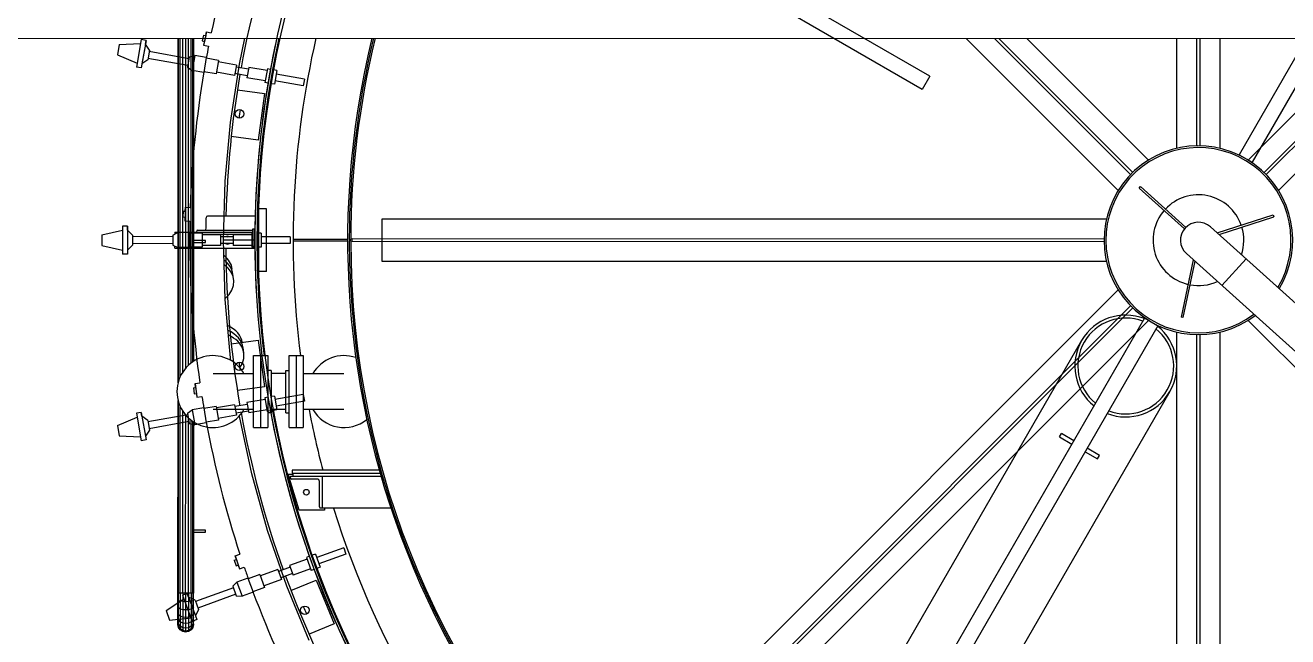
# Model space of a CAD drawing. Header units: metres. Extents: x 0 to 63075, y 0 to 44550.
# Drawn here: x 56310 to 56913, y 38830 to 39122 of the extents above; entities that cross this region are included whole.
import ezdxf

# ---------------------------------------------------------------- set-up
doc = ezdxf.new("R2010")
doc.units = ezdxf.units.M
doc.header["$LTSCALE"] = 75
for name, color, linetype in [('GSB', 7, 'Continuous'), ('ML6', 1, 'Continuous'), ('SL1', 8, 'Continuous')]:
    doc.layers.add(name, color=color, linetype=linetype)

# ---------------------------------------------------------------- blocks, each defined once
blk = doc.blocks.new('A$C6bae614f')
at = {"layer": 'SL1'}
for p, q in [((394344.4, 37255.4), (392999.2, 34925.5)), ((394386.3, 37231.3), (393041, 34901.4)), ((392016.1, 35174.6), (390292.4, 36169.8)), ((391992, 35132.8), (390268.3, 36128)), ((387913.7, 35295.5), (407404.5, 35294.8)), ((389508.6, 35291.6), (389493.2, 35204)), ((389524.2, 35288.8), (389508.6, 35291.6)), ((389524.2, 35288.8), (389508.8, 35201.3)), ((389522.1, 35276.4), (389524.2, 35288.8)), ((389625.7, 34200.4), (389625.7, 35295.4)), ((389627.5, 34206.9), (389627.6, 35295.4)), ((389632.8, 34220.5), (389632.8, 35295.4)), ((389640.7, 34234.8), (389640.8, 35295.4)), ((389650.1, 34247.2), (389650.1, 35295.4)), ((389659.4, 34256.8), (389659.4, 35295.4)), ((389667.3, 34263.4), (389667.3, 35295.4)), ((389672.6, 34267.2), (389672.6, 35295.4)), ((389674.5, 35295.4), (389674.5, 34268.4)), ((389706.9, 35305.6), (389702.9, 35287.1)), ((389702.9, 35287.1), (389709.7, 35285.6)), ((389706.9, 35305.6), (389713.7, 35304.2)), ((389716.3, 35316.3), (389707.1, 35273.5)), ((389709.7, 35285.6), (389707.1, 35273.5)), ((389713.7, 35304.2), (389709.7, 35285.6)), ((389713.7, 35304.2), (389716.3, 35316.3)), ((389716.3, 35316.3), (389731.4, 35313)), ((389820.9, 35213.3), (389838.5, 35295.4)), ((392615.2, 34811.9), (392131.8, 35295.3)), ((392654.6, 34862.4), (392221.6, 35295.3)), ((392235.1, 35295.3), (392661.3, 34869.1)), ((392324.9, 35295.3), (392711.8, 34908.5)), ((392801.8, 34945.8), (392801.8, 35295.3)), ((392865.3, 34953.6), (392865.3, 35295.3)), ((392874.8, 35295.3), (392874.8, 34953.6)), ((392938.3, 35295.3), (392938.3, 34945.8)), ((393028.4, 34908.5), (393415.2, 35295.3)), ((393078.8, 34869.1), (393505, 35295.3)), ((393518.5, 35295.3), (393085.5, 34862.4)), ((393608.3, 35295.3), (393124.9, 34812)), ((389438.9, 35275.8), (389433.1, 35242.7)), ((389438.9, 35275.8), (389506.5, 35279.4)), ((389522.1, 35276.4), (389511, 35213.8)), ((389534.9, 35257.6), (389522.1, 35276.4)), ((389534.9, 35257.6), (389529.5, 35227)), ((389660.3, 35230.6), (389534.2, 35253.7)), ((389707.1, 35273.5), (389722.7, 35270.1)), ((389433.1, 35242.7), (389495.3, 35216.2)), ((389511, 35213.8), (389508.8, 35201.3)), ((389529.5, 35227), (389511, 35213.8)), ((389656.6, 35209.5), (389530.2, 35230.9)), ((389661.2, 35236.1), (389655.6, 35204)), ((389661.2, 35236.1), (389678.9, 35240.7)), ((389678.9, 35240.7), (389670.6, 35193.6)), ((389715.6, 35234.2), (389678.9, 35240.7)), ((389715.6, 35234.2), (389707.3, 35187.2)), ((389754.7, 35225.4), (389715.3, 35232.4)), ((389754.7, 35225.4), (389747, 35182.1)), ((389811.5, 35210), (389753.7, 35220.2)), ((389792.7, 35028.3), (389820.9, 35213.3)), ((389811.5, 35210), (389805.7, 35177.1)), ((389508.8, 35201.3), (389493.2, 35204)), ((389655.6, 35204), (389670.6, 35193.6)), ((389707.3, 35187.2), (389670.6, 35193.6)), ((389747, 35182.1), (389707.6, 35189)), ((389805.7, 35177.1), (389747.9, 35187.3)), ((389845.8, 35176.2), (389806.7, 35183.1)), ((389849.5, 35197.1), (389810.4, 35204.1)), ((389850.5, 35203.1), (389844.7, 35170.2)), ((389902.9, 35160), (389844.7, 35170.2)), ((389908.7, 35192.9), (389850.5, 35203.1)), ((389909.7, 35198.3), (389902, 35154.5)), ((389919.6, 35196.6), (389909.7, 35198.3)), ((389939.7, 35193), (389929, 35194.9)), ((389939.7, 35193), (389932, 35149.2)), ((390027.6, 35165.7), (389937.7, 35181.6)), ((390027.6, 35165.7), (390023.9, 35144.8)), ((392016.1, 35174.6), (391992, 35132.8)), ((389814.4, 35131.7), (389900.6, 35120.3)), ((389911.9, 35152.8), (389902, 35154.5)), ((389932, 35149.2), (389921.2, 35151.1)), ((390023.9, 35144.8), (389934, 35160.6)), ((389900.6, 35120.3), (389881, 34971.6)), ((389775.7, 34841.8), (389792.7, 35028.3)), ((389881, 34971.6), (389794.8, 34983)), ((392999.2, 34925.5), (393041, 34901.4)), ((389770.1, 34654.7), (389775.7, 34841.8)), ((392681.5, 34819.1), (392685.8, 34823.8)), ((392825.5, 34689.5), (392681.5, 34819.1)), ((392829.7, 34694.2), (392685.8, 34823.8)), ((389641.7, 34746.4), (389641, 34727.5)), ((389641, 34727.5), (389648, 34727.2)), ((389641.7, 34746.4), (389648.7, 34746.2)), ((389649.2, 34758.5), (389647.5, 34714.9)), ((389648, 34727.2), (389647.5, 34714.9)), ((389648.7, 34746.2), (389648, 34727.2)), ((389648.7, 34746.2), (389649.2, 34758.5)), ((389649.2, 34758.5), (389664.6, 34758)), ((389715.7, 34691.5), (389715.7, 34724.9)), ((389871, 34729.9), (389719.2, 34729.9)), ((389906.7, 34753.7), (389881.3, 34753.7)), ((389881.3, 34753.7), (389881.3, 34553.7)), ((389906.7, 34553.7), (389906.7, 34753.7)), ((392930.1, 34676.5), (393107.7, 34734.2)), ((392935.6, 34671.6), (393109.6, 34728.1)), ((393107.7, 34734.2), (393109.6, 34728.1)), ((389383, 34670.6), (389448.9, 34685.8)), ((389448.9, 34698.2), (389448.9, 34609.3)), ((389464.8, 34698.2), (389448.9, 34698.2)), ((389464.8, 34698.2), (389464.7, 34609.3)), ((389464.8, 34685.5), (389464.8, 34698.2)), ((389464.8, 34685.5), (389464.8, 34622)), ((389480.7, 34669.3), (389464.8, 34685.5)), ((389647.5, 34714.9), (389663.5, 34714.2)), ((389687.8, 34685.5), (389863.9, 34685.5)), ((389863.9, 34689.9), (389870.3, 34689.9)), ((390274.8, 34585.5), (390274.8, 34722)), ((390274.8, 34722), (392577.9, 34721.9)), ((392829.7, 34694.2), (392825.5, 34689.5)), ((392908.3, 34696.1), (395112.9, 32711)), ((389383, 34670.6), (389383, 34636.9)), ((389480.7, 34669.3), (389480.7, 34638.2)), ((389608.8, 34664.4), (389480.7, 34665.3)), ((389608.8, 34643.1), (389480.7, 34642.2)), ((389608.8, 34670.1), (389625.5, 34677.6)), ((389608.8, 34670.1), (389608.8, 34637.4)), ((389615.1, 34679.1), (389615.1, 34677.8)), ((389615.1, 34679.1), (389863.8, 34679.1)), ((389615.1, 34677.8), (389615.1, 34672.9)), ((389625.5, 34677.6), (389625.5, 34629.9)), ((389662.7, 34677.6), (389625.5, 34677.6)), ((389662.7, 34677.6), (389662.7, 34629.9)), ((389702.7, 34675.8), (389662.7, 34675.8)), ((389713.6, 34653), (389674.5, 34653)), ((389674.5, 34646.7), (389713.6, 34646.7)), ((389684.2, 34680.5), (389684.2, 34679.1)), ((389702.7, 34675.8), (389702.7, 34631.7)), ((389702.7, 34672.8), (389860.1, 34672.8)), ((389761.3, 34670.4), (389702.7, 34670.4)), ((389713.6, 34646.7), (389713.6, 34653)), ((389761.3, 34670.4), (389761.3, 34637)), ((389801, 34664.3), (389761.3, 34664.4)), ((389801, 34643.1), (389761.3, 34643.1)), ((389770.1, 34652.7), (389770.1, 34654.7)), ((389870.1, 34653.7), (389770.1, 34653.7)), ((389775.7, 34465.6), (389770.1, 34652.7)), ((389780, 34642.2), (389779.2, 34643.1)), ((389783, 34643), (389780, 34642.2)), ((389783, 34664.4), (389783.5, 34664.5)), ((389783.5, 34643.1), (389783, 34643)), ((389783.5, 34664.5), (389786.4, 34665.3)), ((389786.4, 34665.3), (389787.3, 34664.4)), ((389801, 34670.4), (389801, 34637)), ((389860.1, 34670.4), (389801, 34670.4)), ((389860.1, 34676), (389860.1, 34631.5)), ((389863.8, 34676), (389860.1, 34676)), ((389890.6, 34676), (389879.7, 34676)), ((389890.6, 34676), (389890.6, 34631.5)), ((389981.9, 34664.4), (389890.6, 34664.4)), ((389981.9, 34643.1), (389890.6, 34643.1)), ((389981.9, 34664.4), (389981.9, 34643.1)), ((389991.6, 34656.9), (390165.1, 34656.9)), ((390165.1, 34650.5), (389991.6, 34650.6)), ((390170.1, 34656.1), (390174.8, 34656.1)), ((390174.8, 34651.3), (390170.1, 34651.3)), ((390179.6, 34658.5), (392570.1, 34658.4)), ((390179.6, 34649), (390179.6, 34658.5)), ((392570.1, 34648.9), (390179.6, 34649)), ((389383, 34636.9), (389448.9, 34621.7)), ((389464.7, 34609.3), (389448.9, 34609.3)), ((389464.8, 34622), (389464.7, 34609.3)), ((389480.7, 34638.2), (389464.8, 34622)), ((389608.8, 34637.4), (389625.5, 34629.9)), ((389615.1, 34628.3), (389615.1, 34634.6)), ((389615.1, 34628.3), (389870.2, 34628.3)), ((389662.7, 34629.9), (389625.5, 34629.9)), ((389702.7, 34631.7), (389662.7, 34631.7)), ((389761.3, 34637), (389702.7, 34637)), ((389860.1, 34637), (389801, 34637)), ((389870.2, 34631.5), (389860.1, 34631.5)), ((389870.1, 34633.8), (389863.8, 34633.8)), ((389890.6, 34631.5), (389879.7, 34631.5)), ((395036.4, 32626), (392831.8, 34611.2)), ((392577.9, 34585.4), (390274.8, 34585.5)), ((392853.6, 34591.5), (392814.8, 34408.9)), ((392859.1, 34586.6), (392821, 34407.6)), ((393021.6, 34594.1), (392945.1, 34509.2)), ((389802.6, 34530.4), (389800.5, 34546)), ((389906.7, 34553.7), (389881.3, 34553.7)), ((392615.2, 34495.4), (390986.6, 32866.9)), ((389792.7, 34279.2), (389775.7, 34465.6)), ((390964.1, 32754.6), (392654.6, 34444.9)), ((392661.3, 34438.2), (390970.9, 32747.9)), ((392699.1, 34405.9), (391353.9, 32076)), ((392741, 34381.8), (392699.1, 34405.9)), ((392821, 34407.6), (392814.8, 34408.9)), ((391083.1, 32770.3), (392711.7, 34398.8)), ((392741, 34381.8), (391395.7, 32051.8)), ((394656.8, 32770.2), (393028.3, 34398.8)), ((389794.8, 34324.5), (389881, 34335.9)), ((389881, 34335.9), (389900.6, 34187.1)), ((392498.9, 34334.6), (391236.7, 32148.6)), ((392801.7, 32058.4), (392801.8, 34361.5)), ((392865.2, 31963.2), (392865.3, 34353.7)), ((392874.8, 34353.7), (392874.7, 31963.2)), ((392938.3, 34361.5), (392938.2, 32058.4)), ((389834.9, 34295.5), (389832.8, 34311.2)), ((389866.1, 34058.1), (389866.1, 34286.7)), ((389866.1, 34286.7), (389910.8, 34286.7)), ((389888.5, 34058.1), (389888.5, 34286.7)), ((389910.8, 34286.7), (389910.8, 34058.1)), ((389979.3, 34058.1), (389979.3, 34286.7)), ((389979.3, 34286.7), (390024, 34286.7)), ((390001.7, 34286.7), (390001.6, 34058.1)), ((390024, 34286.7), (390024, 34058.1)), ((389793.9, 34271.2), (389792.7, 34279.2)), ((389737.5, 34229.5), (389866.1, 34229.5)), ((389921.8, 34239.8), (389910.8, 34239.8)), ((389921.8, 34239.8), (389921.8, 34104.9)), ((389968.3, 34229.5), (389921.8, 34229.5)), ((389968.3, 34104.9), (389968.3, 34239.8)), ((389968.3, 34239.8), (389979.3, 34239.8)), ((390024, 34229.5), (390152.6, 34229.5)), ((389674.6, 34184.4), (389681.6, 34185.4)), ((389674.6, 34184.4), (389677.2, 34165.7)), ((389677.2, 34165.7), (389684.1, 34166.6)), ((389679.9, 34197.7), (389695.2, 34199.8)), ((389679.9, 34197.7), (389685.8, 34154.4)), ((389681.6, 34185.4), (389679.9, 34197.7)), ((389681.6, 34185.4), (389684.1, 34166.6)), ((389684.1, 34166.6), (389685.8, 34154.4)), ((389900.6, 34187.1), (389814.4, 34175.8)), ((390023.9, 34162.7), (389934, 34146.8)), ((390023.9, 34162.7), (390027.6, 34141.7)), ((392779.3, 34172.7), (391517.1, 31986.7)), ((389625.6, 33531.9), (389625.7, 34144.4)), ((389627.5, 33531.9), (389627.5, 34137.9)), ((389632.8, 33531.9), (389632.8, 34124.2)), ((389685.8, 34154.4), (389701.7, 34156.5)), ((389747, 34125.4), (389707.6, 34118.5)), ((389747, 34125.4), (389754.6, 34082)), ((389805.6, 34130.4), (389747.9, 34120.2)), ((389805.6, 34130.4), (389811.4, 34097.5)), ((389845.7, 34131.2), (389806.7, 34124.4)), ((389902.9, 34147.5), (389844.7, 34137.2)), ((389844.7, 34137.2), (389850.5, 34104.3)), ((389911.9, 34154.7), (389901.9, 34153)), ((389901.9, 34153), (389909.6, 34109.1)), ((389932, 34158.3), (389921.2, 34156.4)), ((389932, 34158.3), (389939.7, 34114.4)), ((390027.6, 34141.7), (389937.7, 34125.9)), ((389433, 34064.8), (389495.3, 34091.2)), ((389508.7, 34106.2), (389493.2, 34103.4)), ((389493.2, 34103.4), (389508.6, 34015.9)), ((389508.7, 34106.2), (389524.2, 34018.6)), ((389511, 34093.7), (389508.7, 34106.2)), ((389511, 34093.7), (389522, 34031.1)), ((389529.5, 34080.5), (389511, 34093.7)), ((389656.5, 34098), (389530.2, 34076.6)), ((389640.7, 33531.9), (389640.7, 34110)), ((389650, 33531.9), (389650.1, 34097.6)), ((389655.5, 34103.5), (389670.6, 34113.8)), ((389655.5, 34103.5), (389661.2, 34071.4)), ((389659.4, 33531.9), (389659.4, 34088)), ((389667.3, 33531.9), (389667.3, 34081.4)), ((389707.3, 34120.3), (389670.6, 34113.8)), ((389670.6, 34113.8), (389678.9, 34066.8)), ((389707.3, 34120.3), (389715.6, 34073.3)), ((389754.6, 34082), (389715.2, 34075.1)), ((389866.1, 34115.2), (389737.5, 34115.2)), ((389811.4, 34097.5), (389753.7, 34087.3)), ((389849.4, 34110.3), (389810.4, 34103.4)), ((389820.8, 34094.1), (389820.7, 34095.1)), ((389860.1, 33911.1), (389820.8, 34094.1)), ((389908.7, 34114.6), (389850.5, 34104.3)), ((389919.6, 34110.9), (389909.6, 34109.1)), ((389921.8, 34104.9), (389910.8, 34104.9)), ((389968.3, 34115.2), (389921.8, 34115.2)), ((389939.7, 34114.4), (389928.9, 34112.5)), ((389968.3, 34104.9), (389979.3, 34104.9)), ((390152.6, 34115.2), (390024, 34115.2)), ((389433, 34064.8), (389438.9, 34031.7)), ((389534.9, 34049.9), (389522, 34031.1)), ((389529.5, 34080.5), (389534.9, 34049.9)), ((389660.2, 34076.9), (389534.2, 34053.8)), ((389661.2, 34071.4), (389678.9, 34066.8)), ((389672.6, 33531.9), (389672.6, 34077.6)), ((389674.5, 34076.4), (389674.4, 33531.9)), ((389715.6, 34073.3), (389678.9, 34066.8)), ((389866.1, 34058.1), (389910.8, 34058.1)), ((389979.3, 34058.1), (390024, 34058.1)), ((389438.9, 34031.7), (389506.4, 34028.1)), ((389524.2, 34018.6), (389508.6, 34015.9)), ((389522, 34031.1), (389524.2, 34018.6)), ((392428.1, 34028.1), (392434.4, 34039.1)), ((392428.1, 34028.1), (392467.8, 34005.2)), ((392474.1, 34016.2), (392434.4, 34039.1)), ((392509.6, 33981.1), (392549.3, 33958.1)), ((392555.7, 33969.1), (392516, 33992.1)), ((392549.3, 33958.1), (392555.7, 33969.1)), ((389989.1, 33922.7), (389989.1, 33913.2)), ((390265.7, 33922.7), (389989.1, 33922.7)), ((389910.4, 33730.8), (389860.1, 33911.1)), ((389976.3, 33910), (389991.6, 33910)), ((390011.3, 33795), (389976.3, 33910)), ((389983.3, 33903.7), (390271.1, 33903.7)), ((389983.3, 33898), (389983.3, 33903.7)), ((390067.5, 33894.2), (389987.2, 33894.2)), ((389989.1, 33913.2), (390268.4, 33913.2)), ((389991.6, 33903.7), (389991.6, 33913.2)), ((390075.4, 33805.9), (390075.4, 33886.3)), ((390084.9, 33802.1), (390084.9, 33903.7)), ((390302.6, 33802.1), (390079.2, 33802.1)), ((390091.3, 33802.1), (390091.3, 33795)), ((390091.3, 33795), (390011.3, 33795)), ((389713.5, 33731.9), (389674.4, 33731.9)), ((389674.4, 33725.6), (389713.5, 33725.6)), ((389713.5, 33725.6), (389713.5, 33731.9)), ((389971.4, 33553.8), (389910.4, 33730.8)), ((389807.5, 33650.6), (389822.2, 33655.4)), ((389807.5, 33650.6), (389820.9, 33609)), ((389811.3, 33638.9), (389807.5, 33650.6)), ((390035.9, 33639.9), (389980.3, 33619.7)), ((390043.4, 33648.6), (390034, 33645.2)), ((390034, 33645.2), (390049.2, 33603.3)), ((390062.6, 33655.6), (390052.4, 33651.9)), ((390062.6, 33655.6), (390077.8, 33613.8)), ((390152.4, 33675.9), (390066.6, 33644.7)), ((390159.7, 33655.9), (390073.9, 33624.7)), ((390152.4, 33675.9), (390159.7, 33655.9)), ((389804.7, 33636.7), (389811.3, 33638.9)), ((389804.7, 33636.7), (389810.4, 33618.7)), ((389810.4, 33618.7), (389817.1, 33620.7)), ((389811.3, 33638.9), (389817.1, 33620.7)), ((389817.1, 33620.7), (389820.9, 33609)), ((389820.9, 33609), (389836.2, 33613.8)), ((389943, 33606.2), (389888, 33586.1)), ((389943, 33606.2), (389954.5, 33574.8)), ((389982.4, 33614), (389945.1, 33600.5)), ((389980.3, 33619.7), (389991.7, 33588.3)), ((390047.3, 33608.6), (389991.7, 33588.3)), ((390058.6, 33606.8), (390049.2, 33603.3)), ((390077.8, 33613.8), (390067.6, 33610)), ((389799.9, 33553.7), (389813, 33566.5)), ((389847.9, 33579.2), (389813, 33566.5)), ((389813, 33566.5), (389829.3, 33521.6)), ((389847.9, 33579.2), (389864.3, 33534.3)), ((389886.2, 33591.1), (389848.6, 33577.4)), ((389886.2, 33591.1), (389901.2, 33549.7)), ((389954.5, 33574.8), (389899.4, 33554.7)), ((389989.7, 33594.1), (389952.4, 33580.5)), ((389984.8, 33539.8), (390065.1, 33573.1)), ((390065.1, 33573.1), (390122.5, 33434.5)), ((389625.6, 33453.7), (389625.6, 33531.9)), ((389674.4, 33531.9), (389625.6, 33531.9)), ((389627.5, 33425.3), (389627.5, 33531.9)), ((389632.8, 33531.9), (389632.8, 33414.7)), ((389654.9, 33530.8), (389640, 33525.4)), ((389640, 33525.4), (389670.4, 33441.9)), ((389640.7, 33531.9), (389640.7, 33409.4)), ((389650, 33531.9), (389650, 33407.5)), ((389654.9, 33530.8), (389685.3, 33447.3)), ((389659.3, 33518.9), (389654.9, 33530.8)), ((389659.3, 33518.9), (389681, 33459.2)), ((389679.7, 33509.1), (389659.3, 33518.9)), ((389659.4, 33531.9), (389659.4, 33412.5)), ((389667.3, 33531.9), (389667.3, 33414.7)), ((389672.6, 33531.9), (389672.6, 33422.6)), ((389674.4, 33434.4), (389674.4, 33531.9)), ((389801.8, 33548.4), (389681.1, 33505.4)), ((389809.1, 33528.3), (389689, 33483.6)), ((389799.9, 33553.7), (389811.1, 33523)), ((389811.1, 33523), (389829.3, 33521.6)), ((389864.3, 33534.3), (389829.3, 33521.6)), ((389901.2, 33549.7), (389863.6, 33536.1)), ((390043.1, 33380.9), (389971.4, 33553.8)), ((389587.5, 33476.9), (389644.2, 33513.8)), ((389627.5, 33507.6), (389625.6, 33509.7)), ((389627.5, 33484.5), (389625.6, 33488.5)), ((389632.8, 33505.8), (389627.5, 33507.6)), ((389632.8, 33481.1), (389627.5, 33484.5)), ((389640.7, 33504.7), (389632.8, 33505.8)), ((389640.7, 33478.8), (389632.8, 33481.1)), ((389650, 33504.2), (389640.7, 33504.7)), ((389650, 33478), (389640.7, 33478.8)), ((389659.4, 33504.7), (389650, 33504.2)), ((389659.4, 33478.8), (389650, 33478)), ((389667.3, 33505.8), (389659.4, 33504.7)), ((389667.3, 33481.1), (389659.4, 33478.8)), ((389672.6, 33507.6), (389667.3, 33505.8)), ((389672.6, 33484.5), (389667.3, 33481.1)), ((389674.4, 33509.7), (389672.6, 33507.6)), ((389674.4, 33488.5), (389672.6, 33484.5)), ((389679.7, 33509.1), (389690.4, 33479.9)), ((389690.4, 33479.9), (389681, 33459.2)), ((389587.5, 33476.9), (389599, 33445.3)), ((389599, 33445.3), (389666.2, 33453.5)), ((389627.5, 33463.8), (389625.6, 33469.6)), ((389625.6, 33441.8), (389625.6, 33453.7)), ((389627.5, 33446.4), (389625.6, 33453.7)), ((389625.6, 33434.4), (389625.6, 33441.8)), ((389627.5, 33433.4), (389625.6, 33441.8)), ((389632.8, 33458.8), (389627.5, 33463.8)), ((389632.8, 33440.3), (389627.5, 33446.4)), ((389640.7, 33455.5), (389632.8, 33458.8)), ((389640.7, 33436.1), (389632.8, 33440.3)), ((389650, 33454.4), (389640.7, 33455.5)), ((389659.4, 33455.5), (389650, 33454.4)), ((389667.3, 33458.8), (389659.4, 33455.5)), ((389667.3, 33440.3), (389659.4, 33436.1)), ((389672.6, 33463.8), (389667.3, 33458.8)), ((389672.6, 33446.4), (389667.3, 33440.3)), ((389685.3, 33447.3), (389670.4, 33441.9)), ((389674.4, 33469.6), (389672.6, 33463.8)), ((389674.4, 33453.7), (389672.6, 33446.4)), ((389674.4, 33441.8), (389672.6, 33433.4)), ((389681, 33459.2), (389685.3, 33447.3)), ((389627.5, 33425.3), (389625.6, 33434.4)), ((389625.6, 33434.4), (389625.6, 33431.9)), ((389627.5, 33422.6), (389625.6, 33431.9)), ((389632.8, 33426.3), (389627.5, 33433.4)), ((389632.8, 33417.6), (389627.5, 33425.3)), ((389627.5, 33425.3), (389627.5, 33422.6)), ((389632.8, 33414.7), (389627.5, 33422.6)), ((389640.7, 33421.5), (389632.8, 33426.3)), ((389640.7, 33412.5), (389632.8, 33417.6)), ((389640.7, 33409.4), (389632.8, 33414.7)), ((389650, 33434.7), (389640.7, 33436.1)), ((389650, 33419.8), (389640.7, 33421.5)), ((389650, 33410.6), (389640.7, 33412.5)), ((389650, 33407.5), (389640.7, 33409.4)), ((389659.4, 33436.1), (389650, 33434.7)), ((389659.4, 33421.5), (389650, 33419.8)), ((389659.4, 33412.5), (389650, 33410.6)), ((389659.4, 33409.4), (389650, 33407.5)), ((389667.3, 33426.3), (389659.4, 33421.5)), ((389667.3, 33417.6), (389659.4, 33412.5)), ((389667.3, 33414.7), (389659.4, 33409.4)), ((389659.4, 33412.5), (389659.4, 33409.4)), ((389672.6, 33433.4), (389667.3, 33426.3)), ((389672.6, 33425.3), (389667.3, 33417.6)), ((389672.6, 33422.6), (389667.3, 33414.7)), ((389674.4, 33434.4), (389672.6, 33425.3)), ((389674.4, 33431.9), (389672.6, 33422.6)), ((389674.4, 33431.9), (389674.4, 33434.4)), ((390122.5, 33434.5), (390042.2, 33401.2))]:
    blk.add_line(p, q, dxfattribs=at)
for centre, radius in [((389821.4, 35055.1), 13.5), ((389821.4, 34252.4), 13.5), ((390033.8, 33852.5), 9), ((390029.1, 33477), 13.5)]:
    blk.add_circle(centre, radius, dxfattribs=at)
for centre, radius, start, end in [((392870.1, 34653.6), 3000, 55.8878, 16.1796), ((392870.1, 34653.6), 2990.5, 55.7644, 16.2324), ((392870.1, 34653.6), 3207.1, 160.3916, 168.1351), ((392870.1, 34653.6), 3092.8, 160.1952, 169.801), ((392870.1, 34653.6), 3000, 167.6474, 187.0261), ((392870.1, 34653.6), 2993.5, 167.6202, 187.0414), ((392870.1, 34653.6), 2878.5, 167.1173, 187.3243), ((392870.1, 34653.6), 2705, 166.2755, 316.7875), ((392870.1, 34653.6), 2700, 166.2496, 179.9476), ((392870.1, 34653.6), 2695.2, 166.2248, 179.9475), ((392870.1, 34653.6), 3207.1, 168.918, 169.6047), ((392870.1, 34653.6), 3207.1, 170.3916, 178.1351), ((392870.1, 34653.6), 3092.8, 170.1952, 178.5864), ((392870.1, 34653.6), 3075, 172.2466, 172.7497), ((392870.1, 34653.6), 300, 328.9801, 307.0162), ((392870.1, 34653.6), 294.3, 329.1943, 306.8019), ((392870.1, 34653.6), 144.3, 19.2586, 136.7377), ((392870.1, 34653.6), 144.3, 139.2586, 256.7376), ((392870.1, 34653.6), 3207.1, 178.918, 179.5444), ((392870.1, 34653.6), 3006.4, 179.3085, 180.3805), ((392870.1, 34653.6), 57.1, 47.9981, 227.9981), ((392870.1, 34653.6), 144.3, 341.3242, 16.7376), ((389783.2, 34653.7), 12.4, 59.0425, 120.8118), ((389783.2, 34653.7), 12.4, 239.1852, 300.953), ((389783.2, 34653.7), 10.8, 260.8268, 268.7154), ((389783.2, 34653.7), 10.8, 80.6823, 88.7154), ((392870.1, 34653.6), 2700, 180.0486, 269.9476), ((392870.1, 34653.6), 2695.2, 180.0487, 269.9475), ((392870.1, 34653.6), 3207.1, 180.4519, 188.1351), ((392870.1, 34653.6), 3092.8, 180.4687, 189.801), ((392870.1, 34653.6), 144.3, 259.2586, 294.672), ((392639.1, 34253.6), 161.9, 68.5767, 231.4195), ((392639.1, 34253.6), 152.4, 69.1159, 230.8803), ((392639.1, 34253.6), 161.9, 248.5767, 51.4195), ((392639.1, 34253.6), 152.4, 249.1159, 50.8803), ((392639.1, 34253.6), 161.9, 59.7945, 60.2018), ((389736.5, 34172.4), 114.3, 29.9981, 329.9981), ((390153.6, 34172.4), 114.3, 70.9573, 149.9981), ((392870.1, 34653.6), 3075, 187.2466, 187.7497), ((392870.1, 34653.6), 3207.1, 188.918, 189.6047), ((392870.1, 34653.6), 3092.8, 190.1952, 199.801), ((392870.1, 34653.6), 3000, 190.539, 316.0879), ((392870.1, 34653.6), 2993.5, 190.3617, 255.0634), ((392870.1, 34653.6), 2878.5, 190.7806, 194.7092), ((390153.6, 34172.4), 114.3, 209.9981, 309.1366), ((392870.1, 34653.6), 3207.1, 190.3916, 198.1351), ((389987.2, 33898), 3.81, 179.9981, 269.9981), ((390067.5, 33886.3), 7.87, 359.9981, 89.9981), ((390079.2, 33805.9), 3.81, 179.9981, 269.9981), ((392870.1, 34653.6), 2878.5, 197.2072, 252.9874), ((392870.1, 34653.6), 3207.1, 198.918, 199.6047), ((392870.1, 34653.6), 3092.8, 200.1952, 209.801), ((392870.1, 34653.6), 3207.1, 200.3916, 208.1351), ((392870.1, 34653.6), 3075, 202.2466, 202.7497)]:
    blk.add_arc(centre, radius, start, end, dxfattribs=at)
for centre, major_axis, ratio, start_param, end_param in [((389719.2, 34724.9), (0, 5), 0.707107, 0, 1.570796), ((389687.8, 34680.5), (0, 5), 0.707107, 0, 1.570796), ((389711.4, 34691.5), (0, -6), 0.707107, 0, 1.570796), ((389685.1, 34546.1), (113.2, 15.6), 0.707102, 0, 0.610651), ((389687.2, 34530.4), (113.2, 15.6), 0.707102, 0, 0.633603), ((389689.4, 34514.8), (113.2, 15.6), 0.707102, 5.476296, 6.939143), ((389717.4, 34311.3), (113.2, 15.6), 0.707388, 0, 0.855433), ((389719.5, 34295.6), (113.2, 15.6), 0.707388, 0, 0.863622), ((389721.7, 34280), (113.2, 15.6), 0.707388, 5.693025, 7.154942)]:
    blk.add_ellipse(centre, major_axis=major_axis, ratio=ratio, start_param=start_param, end_param=end_param, dxfattribs=at)
for points, knots in [([(389863.8, 34633.8), (389863.7, 34639.2), (389863.7, 34644.6), (389863.7, 34649.9), (389863.7, 34654), (389863.7, 34657.9), (389863.7, 34661.9), (389863.7, 34671.1), (389863.8, 34680.6), (389863.9, 34690.1)], [0, 0, 0, 0, 0.284856, 0.284856, 0.284856, 0.498737, 0.498737, 0.498737, 1, 1, 1, 1]), ([(389863.9, 34689.9), (389863.9, 34684.6), (389863.8, 34679.2), (389863.8, 34673.8), (389863.8, 34669.8), (389863.7, 34665.8), (389863.7, 34661.9), (389863.7, 34652.6), (389863.7, 34643.1), (389863.8, 34633.7)], [0, 0, 0, 0, 0.284848, 0.284848, 0.284848, 0.498754, 0.498754, 0.498754, 1, 1, 1, 1]), ([(389870.1, 34633.8), (389870.1, 34639.2), (389870.1, 34644.6), (389870.1, 34649.9), (389870.1, 34654), (389870.1, 34657.9), (389870.1, 34661.9), (389870.1, 34671.1), (389870.2, 34680.6), (389870.3, 34690.1)], [0, 0, 0, 0, 0.284852, 0.284852, 0.284852, 0.498737, 0.498737, 0.498737, 1, 1, 1, 1]), ([(389870.3, 34689.9), (389870.2, 34684.6), (389870.2, 34679.2), (389870.1, 34673.8), (389870.1, 34669.8), (389870.1, 34665.8), (389870.1, 34661.9), (389870.1, 34652.7), (389870.1, 34643.1), (389870.1, 34633.7)], [0, 0, 0, 0, 0.284847, 0.284847, 0.284847, 0.498754, 0.498754, 0.498754, 1, 1, 1, 1])]:
    blk.add_open_spline(points, degree=3, knots=knots, dxfattribs=at)
blk = doc.blocks.new('zw$15D4')
at = {"layer": 'ML6', "xscale": 0.2502808837766805, "yscale": 0.2502808837766805, "zscale": 0.2502808837766805}
blk.add_blockref('A$C6bae614f', (-85544.7, -3177.3), dxfattribs=at)

msp = doc.modelspace()

# ---------------------------------------------------------------- block references
at = {"layer": 'GSB', "xscale": 0.6000000000000068, "yscale": 0.6000000000000068, "zscale": 0.6000000000000068}
msp.add_blockref('zw$15D4', (49200, 35721.63), dxfattribs=at)

doc.saveas('drawing.dxf')
